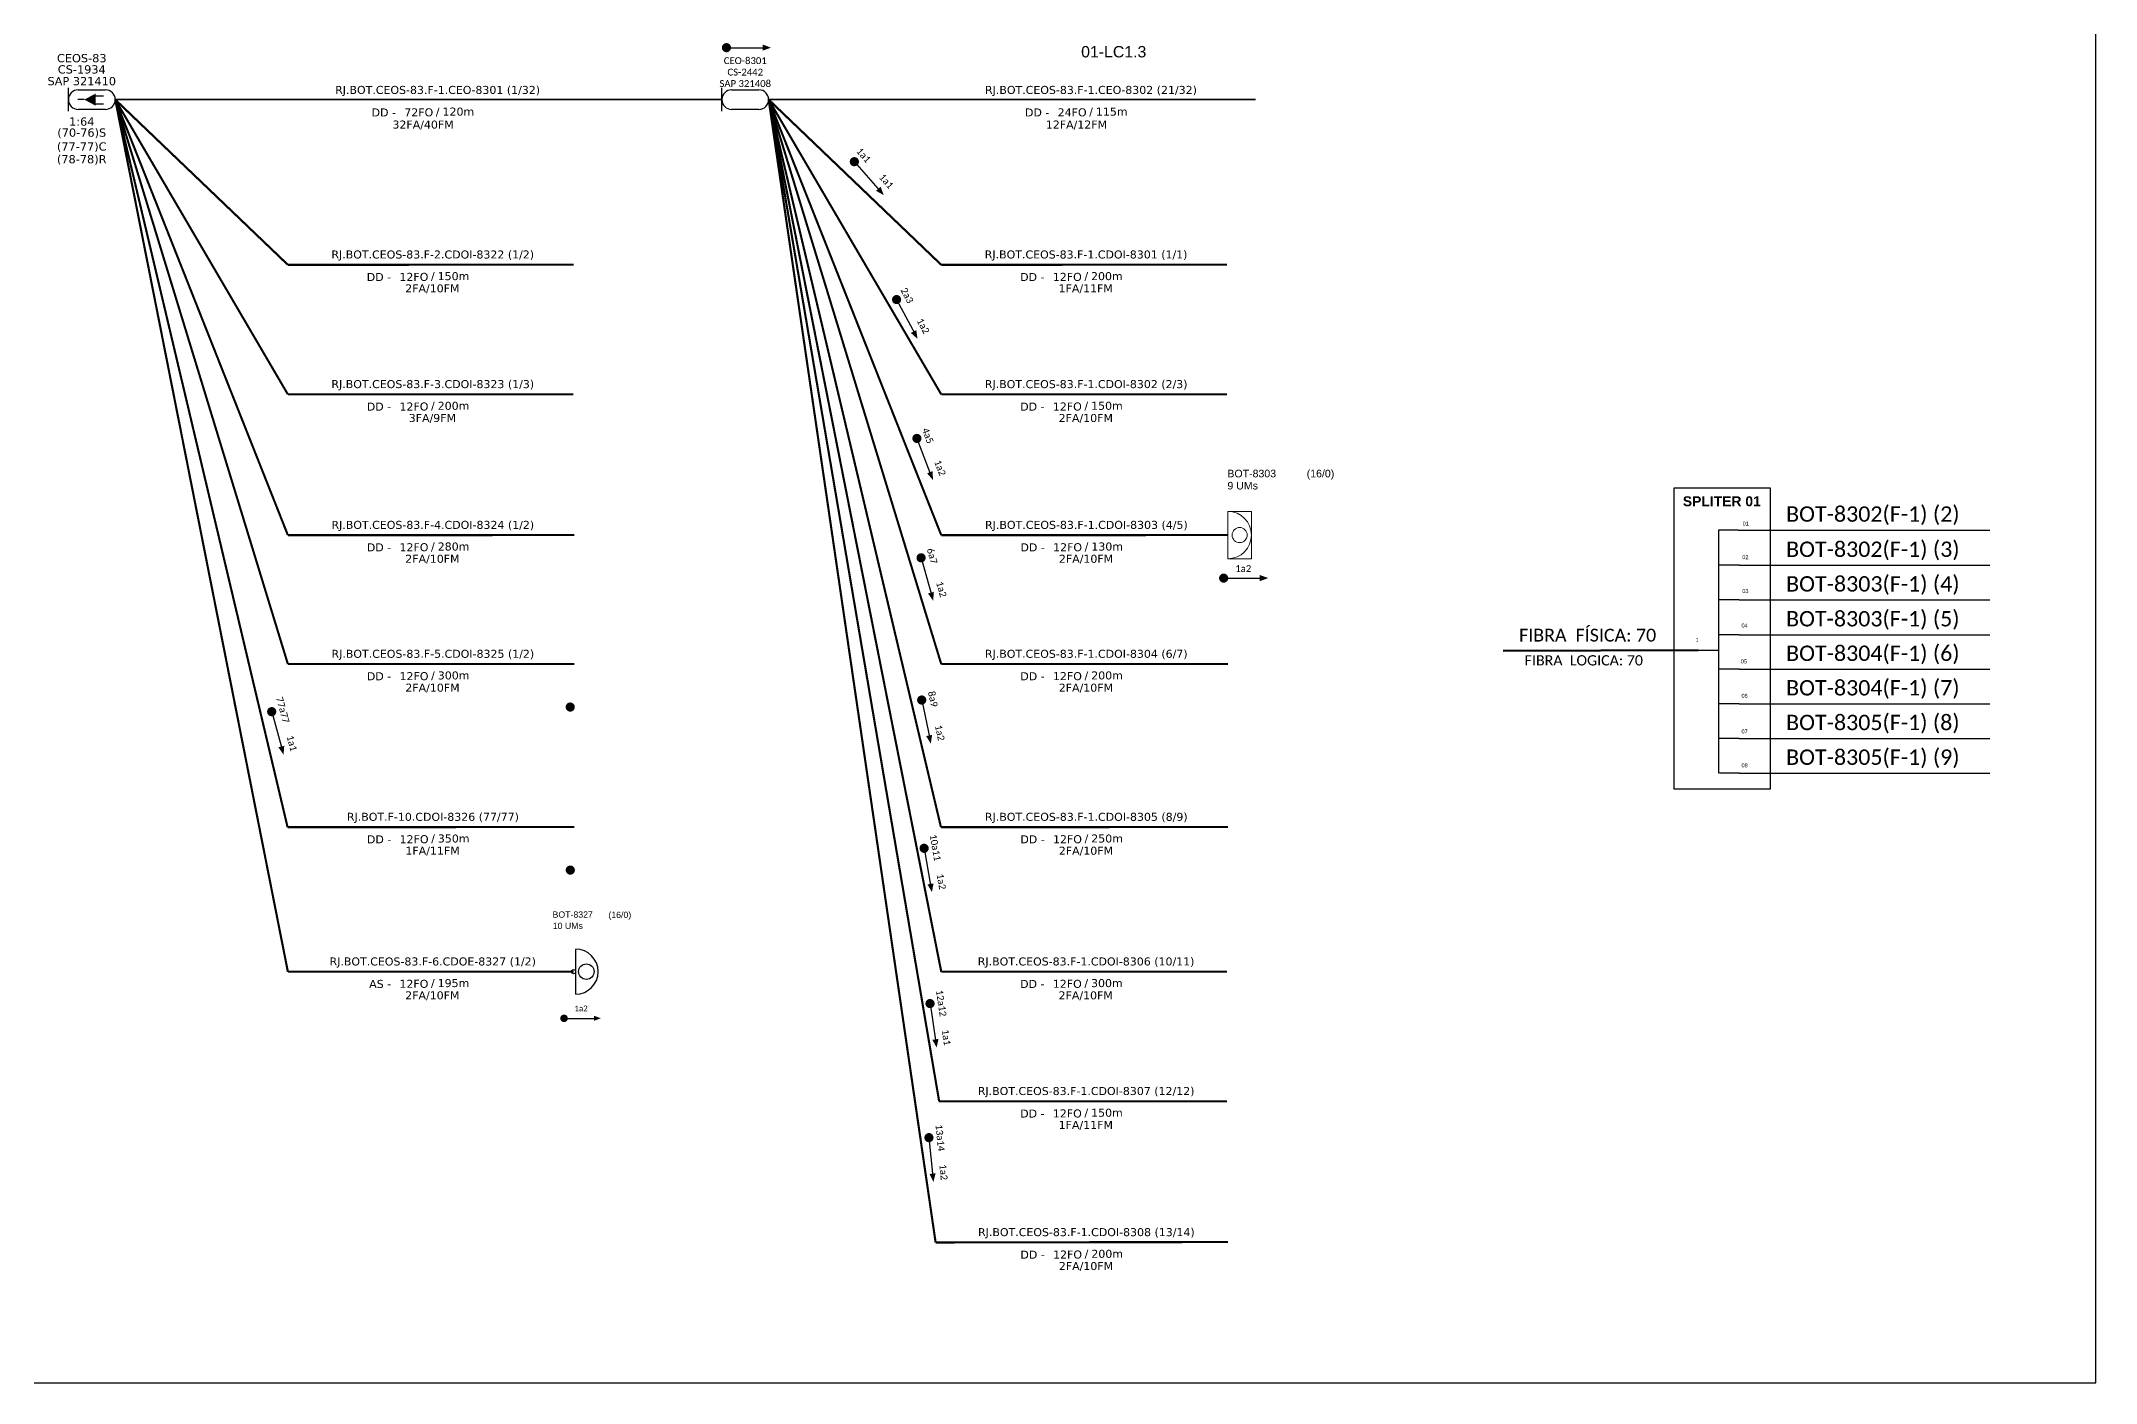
# Model space of a CAD drawing. Header units: metres. Extents: x -24 to 817, y -10 to 584.
# Drawn here: x 289 to 817, y -10 to 335 of the extents above; entities that cross this region are included whole.
import ezdxf
from ezdxf.enums import TextEntityAlignment as Align

# ---------------------------------------------------------------- set-up
doc = ezdxf.new("R2010")
doc.units = ezdxf.units.M
for name, color, linetype, lineweight in [("20.0-LEGENDA DOS CDO'S", 1, 'Continuous', 0), ('20.1-CDO_INTERIOR', 1, 'Continuous', 0), ('20.2-CDO_POSTE', 1, 'Continuous', 5), ('40.1-ETIQUETAS', 1, 'Continuous', 20)]:
    doc.layers.add(name, color=color, linetype=linetype, lineweight=lineweight)
for name, color, linetype in [('20.4-CEOS', 1, 'Continuous'), ('CAP a instalar', 1, 'Continuous'), ('CD de instalação futura', 8, 'Continuous'), ('label_cabos', 7, 'Continuous'), ('SETA', 7, 'Continuous')]:
    doc.layers.add(name, color=color, linetype=linetype)
doc.styles.add('ARIAL', font='arial.ttf')
doc.styles.add('siredit', font='verdana.ttf')
doc.styles.get("Standard").update_dxf_attribs({"font": 'arial.ttf'})
doc.linetypes.add('FENCELINE1', pattern='A,0.25,-0.1,[133,ltypeshp.shx,S=0.1,R=0,X=-0.1,Y=0],-0.1,1', length=1.45)

# ---------------------------------------------------------------- blocks, each defined once
blk = doc.blocks.new('CEOS_RP_CT_DRT')
at = {"layer": '20.4-CEOS', "color": 0}
for p, q in [((-4.54, 1.19), (-1.19, 1.19)), ((-1.19, -1.19), (-4.54, -1.19))]:
    blk.add_line(p, q, dxfattribs=at)
for points in [[(-5.73, -1.43), (-5.73, 1.44)], [(-3.79, 0), (-4.59, 0)], [(-2.47, 0.48), (-1.45, 0.48)], [(-2.47, -0.52), (-1.45, -0.52)]]:
    blk.add_lwpolyline(points, dxfattribs=at)
blk.add_lwpolyline([(-3.79, 0, 0, 1.47, 0), (-2.41, 0, 1.47, 1.47, 0)], format="xyseb", dxfattribs=at)
for centre, start, end in [((-4.54, 0), 90, 270), ((-1.19, 0), 270, 90)]:
    blk.add_arc(centre, 1.19, start, end, dxfattribs=at)
at = {"layer": '20.4-CEOS', "color": 7, "style": 'siredit'}
for tag, p in [('Nº_DA_CEOS', (-2.86, 5.6)), ('LOCAL', (-2.86, 4.24)), ('SAP', (-2.86, 2.78)), ('RACIO_SPLITAGEM', (-2.86, -1.88)), ('FIBRAS_SPLITTER', (-2.86, -3.58)), ('RESERVA_FINAIS', (-2.86, -6.39)), ('FIBRAS_TOP_C', (-2.86, -5.08))]:
    blk.add_attdef(tag, text='', height=1.01, dxfattribs=at).set_placement(p, align=Align.TOP_CENTER)
blk = doc.blocks.new('CDOI_INT')
at = {"layer": '20.1-CDO_INTERIOR', "color": 0, "lineweight": 18}
blk.add_lwpolyline([(4.25, -4.25), (4.25, 4.25), (0, 4.25), (0, -4.25)], close=True, dxfattribs=at)
blk.add_circle((2.12, 0), 1.36, dxfattribs=at)
blk.add_arc((0, 0), 4.25, 270, 90, dxfattribs=at)
at = {"layer": "20.0-LEGENDA DOS CDO'S", "color": 0, "style": 'ARIAL'}
for tag, p in [('CDO_N', (-0.08, 10.38)), ('SPLITER_1', (21.18, 10.38)), ('SAP', (-0.08, 6.23)), ('SURVEY', (-0.08, 8.2)), ('SPLITER_2', (21.19, 8.68)), ('1:XX', (5.94, -2.22)), ('UMS', (5.94, -4.24))]:
    blk.add_attdef(tag, p, '', height=1.36, dxfattribs=at)
blk.add_attdef('FIBRAS_UTILIZADAS', text='', height=1.36, dxfattribs=at).set_placement((15.34, 10.38), align=Align.CENTER)
blk = doc.blocks.new('ETIQUETA_RS5F')
at = {"layer": '40.1-ETIQUETAS', "color": 0, "style": 'siredit'}
blk.add_text('/', height=1.5, dxfattribs=at).set_placement((1.55, -1.95), align=Align.MIDDLE_RIGHT)
for tag, p in [('ETIQUETA_R_PRIMARIA', (1.18, 4.1)), ('ETIQUETA_R_SECUNDARIA', (1.18, 2.1)), ('F_ATIVAS/F_MORTAS', (1.11, -4.24))]:
    blk.add_attdef(tag, text='', height=1.5, dxfattribs=at).set_placement(p, align=Align.MIDDLE_CENTER)
for tag, p in [('TIPO_CABO', (-6.62, -2.12)), ('CAP_CABO', (0.37, -2.09))]:
    blk.add_attdef(tag, text='', height=1.5, dxfattribs=at).set_placement(p, align=Align.MIDDLE_RIGHT)
blk.add_attdef('METROS', text='', height=1.5, dxfattribs=at).set_placement((2.11, -1.95), align=Align.MIDDLE_LEFT)
for tag, p in [('FUSÃO_1', (0.82, -8.39)), ('FUSÃO_2', (0.82, -10.6)), ('FUSÃO_3', (0.82, -12.93)), ('FUSÃO_4', (0.82, -15.14)), ('FUSÃO_5', (0.82, -17.16))]:
    blk.add_attdef(tag, text='', height=1.5, dxfattribs=at).set_placement(p, align=Align.CENTER)
blk = doc.blocks.new('CDOE-TEXTO PADRÃO')
at = {"layer": "20.0-LEGENDA DOS CDO'S", "color": 0, "style": 'ARIAL'}
for tag, p in [('CDO_N', (0.49, 7.39)), ('CORDOALHA', (0.5, 4.33)), ('SAP', (0.51, 1.67)), ('SPLITER_1', (0.59, -0.91)), ('SPLITER_2', (0.6, -3.55)), ('(XX-XX_F)S', (0.54, -8.29)), ('(XX-XX_L)S', (0.55, -10.83)), ('UMS', (0.55, -13.15))]:
    blk.add_attdef(tag, p, '', height=1.7, rotation=0.118, dxfattribs=at)
blk.add_attdef('FIBRAS_UTILIZADAS', text='', height=1.7, rotation=0.118, dxfattribs=at).set_placement((19.77, 7.43), align=Align.CENTER)

msp = doc.modelspace()

# ---------------------------------------------------------------- linework, layer by layer
at = {"color": 7, "linetype": 'Continuous'}
for p, q in [((720.25, 209.16), (720.25, 146.63)), ((725.31, 209.16), (720.25, 209.16)), ((725.57, 200.12), (720.5, 200.12)), ((725.57, 191.2), (720.5, 191.2)), ((725.57, 182.24), (720.5, 182.24)), ((714.99, 178.31), (720.23, 178.31)), ((725.57, 173.37), (720.5, 173.37)), ((725.57, 164.49), (720.5, 164.49)), ((725.57, 155.58), (720.5, 155.58)), ((725.57, 146.68), (720.5, 146.68))]:
    msp.add_line(p, q, dxfattribs=at)
at = {"color": 10, "linetype": 'Continuous'}
for p, q in [((725.31, 209.16), (790.04, 209.15)), ((725.57, 200.12), (790.04, 200.1)), ((725.57, 191.22), (790.04, 191.2)), ((725.57, 182.26), (790.04, 182.24)), ((725.57, 173.38), (790.04, 173.37)), ((725.57, 164.51), (790.04, 164.49)), ((725.57, 155.59), (790.04, 155.57)), ((725.57, 146.68), (790.04, 146.66))]:
    msp.add_line(p, q, dxfattribs=at)
at = {"color": 1, "linetype": 'Continuous', "lineweight": 60}
msp.add_line((714.99, 178.31), (664.9, 178.15), dxfattribs=at)
at = {"color": 7}
for points in [[(-23.71, -10.03), (817.29, -10.03), (817.29, 583.97), (-23.71, 583.97)], [(708.77, 142.62), (733.66, 142.62), (733.66, 219.88), (708.77, 219.88)]]:
    msp.add_lwpolyline(points, close=True, dxfattribs=at)
at = {"const_width": 1.18}
for points in [[(464.58, 333.12, 1), (465.75, 333.12, 1)], [(497.66, 304.26, 1), (498.44, 303.38, 1)], [(508.64, 268.9, 1), (509.19, 267.86, 1)], [(513.93, 233.25, 1), (514.35, 232.15, 1)], [(515.05, 202.58, 1), (515.37, 201.45, 1)], [(424.4, 163.66, 1), (425.58, 163.66, 1)], [(515.25, 166.04, 1), (515.49, 164.89, 1)], [(348.08, 163.04, 1), (348.39, 161.9, 1)], [(515.89, 127.94, 1), (516.1, 126.78, 1)], [(424.42, 121.75, 1), (425.6, 121.75, 1)], [(517.43, 88.04, 1), (517.6, 86.87, 1)], [(517.17, 53.58, 1), (517.29, 52.41, 1)]]:
    msp.add_lwpolyline(points, format="xyb", close=True, dxfattribs=at)
at = {"color": 7}
for points, const_width in [([(592.43, 196.79, 1), (593.6, 196.79, 1)], 1.18), ([(422.93, 83.66, 1), (423.9, 83.66, 1)], 0.972)]:
    msp.add_lwpolyline(points, format="xyb", close=True, dxfattribs=dict(at, const_width=const_width))
at = {"layer": '20.4-CEOS', "color": 5}
for p, q in [((466.49, 322.28), (473.51, 322.28)), ((473.51, 317.27), (466.49, 317.27))]:
    msp.add_line(p, q, dxfattribs=at)
msp.add_lwpolyline([(463.99, 316.76), (463.99, 322.79)], dxfattribs=at)
for centre, start, end in [((466.49, 319.77), 90, 270), ((473.51, 319.77), 270, 90)]:
    msp.add_arc(centre, 2.5, start, end, dxfattribs=at)
at = {"layer": 'CAP a instalar', "color": 8, "ltscale": 7, "const_width": 0.549}
for points in [[(308.01, 319.77), (352.4, 277.31)], [(308.01, 319.77), (352.4, 244.01)], [(308.01, 319.77), (352.4, 207.83)], [(308.01, 319.77), (352.4, 174.7)], [(352.32, 132.79), (308.01, 319.77)], [(476.02, 319.77), (520.4, 277.31)], [(476.02, 319.77), (520.4, 244.01)], [(476.02, 319.77), (520.4, 174.7)], [(520.32, 132.79), (476.02, 319.77)], [(520.4, 95.63), (476.02, 319.77)], [(519.86, 62.32), (476.02, 319.77)], [(518.95, 26.06), (476.02, 319.77)], [(352.4, 277.31), (425.86, 277.35)], [(520.4, 277.31), (593.87, 277.35)], [(352.4, 244.01), (425.83, 244.04)], [(520.4, 244.01), (593.83, 244.04)], [(352.4, 207.83), (426.09, 207.86)], [(352.4, 174.7), (426.09, 174.73)], [(520.4, 174.7), (594.09, 174.73)], [(352.32, 132.79), (426.09, 132.82)], [(520.32, 132.79), (594.09, 132.82)], [(520.4, 95.63), (593.87, 95.66)], [(519.86, 62.32), (593.83, 62.35)], [(518.95, 26.06), (594.09, 26.17)]]:
    msp.add_lwpolyline(points, dxfattribs=at)
at = {"layer": 'CAP a instalar', "color": 7, "linetype": 'FENCELINE1', "ltscale": 7, "const_width": 0.549}
for points in [[(352.4, 95.63), (308.01, 319.77)], [(352.4, 95.63), (425.86, 95.66)]]:
    msp.add_lwpolyline(points, dxfattribs=at)
at = {"layer": 'CAP a instalar', "color": 7, "ltscale": 7, "const_width": 0.453}
for points in [[(308.01, 319.77), (463.99, 319.77)], [(476.02, 319.77), (600.56, 319.77)]]:
    msp.add_lwpolyline(points, dxfattribs=at)
at = {"layer": 'CAP a instalar', "color": 10, "ltscale": 7}
for points, const_width in [([(476.02, 319.77), (520.4, 207.83)], 0.549), ([(600.56, 319.77), (601.2, 319.77)], 0.453), ([(520.4, 207.83), (594.09, 207.86)], 0.549)]:
    msp.add_lwpolyline(points, dxfattribs=dict(at, const_width=const_width))
at = {"layer": 'label_cabos', "color": 7}
msp.add_line((426.4, 89.88), (426.4, 101.44), dxfattribs=at)
for centre, radius in [((425.86, 95.66), 0.535), ((429.14, 95.66), 1.99)]:
    msp.add_circle(centre, radius, dxfattribs=at)
msp.add_arc((426.4, 95.66), 5.78, 270, 90, dxfattribs=at)
at = {"layer": 'SETA'}
for points in [[(465.17, 333.12), (475.28, 333.12)], [(498.05, 303.82), (504.73, 296.23)], [(508.92, 268.38), (513.65, 259.45)], [(514.14, 232.7), (517.75, 223.25)], [(515.21, 202.01), (517.94, 192.28)], [(515.37, 165.46), (517.43, 155.56)], [(348.24, 162.47), (350.92, 152.72)], [(516, 127.36), (517.76, 117.4)], [(517.52, 87.45), (519, 77.45)], [(423.42, 83.66), (431.77, 83.66)], [(517.23, 53), (518.23, 42.93)]]:
    msp.add_lwpolyline(points, dxfattribs=at)
at = {"layer": 'SETA', "color": 7}
msp.add_lwpolyline([(593.01, 196.79), (603.12, 196.79)], dxfattribs=at)
at = {"layer": 'SETA'}
for points in [[(474.47, 333.92), (476.62, 333.13), (474.47, 332.35)], [(504.8, 297.37), (505.63, 295.23), (503.62, 296.33)], [(513.98, 260.54), (514.29, 258.27), (512.59, 259.8)], [(518.21, 224.3), (518.25, 222.01), (516.75, 223.74)], [(518.5, 193.28), (518.32, 190.99), (516.99, 192.85)], [(351.47, 153.72), (351.29, 151.43), (349.96, 153.3)], [(518.05, 156.52), (517.72, 154.25), (516.51, 156.2)], [(518.4, 118.34), (518.01, 116.08), (516.86, 118.07)], [(519.67, 78.37), (519.22, 76.13), (518.12, 78.14)], [(518.94, 43.82), (518.38, 41.6), (517.38, 43.67)]]:
    msp.add_solid(points, dxfattribs=at)
at = {"layer": 'SETA', "color": 7}
for points in [[(602.31, 197.59), (604.47, 196.81), (602.31, 196.02)], [(431.1, 84.32), (432.88, 83.67), (431.1, 83.02)]]:
    msp.add_solid(points, dxfattribs=at)

# ---------------------------------------------------------------- block references
at = {"layer": '20.2-CDO_POSTE', "color": 7}
ref = msp.add_blockref('CDOE-TEXTO PADRÃO', (427.36, 98.76), dxfattribs=dict(at, xscale=0.9447840027809142, yscale=0.9447840027809142, zscale=0.9447840027809142))
ref.add_attrib('CDO_N', 'BOT-8327', (420.46, 109.52), dxfattribs={"layer": "20.0-LEGENDA DOS CDO'S", "color": 0, "height": 1.606, "rotation": 0.118, "style": 'ARIAL'})
ref.add_attrib('CORDOALHA', '10 UMs', (420.52, 106.62), dxfattribs={"layer": "20.0-LEGENDA DOS CDO'S", "color": 0, "height": 1.606, "rotation": 0.118, "style": 'ARIAL'})
ref.add_attrib('FIBRAS_UTILIZADAS', '       (16/0)', dxfattribs={"layer": "20.0-LEGENDA DOS CDO'S", "color": 0, "height": 1.606, "rotation": 0.118, "style": 'ARIAL'}).set_placement((435.57, 109.44), align=Align.CENTER)
at = {"layer": '20.4-CEOS', "color": 7}
ref = msp.add_blockref('CEOS_RP_CT_DRT', (308.01, 319.77), dxfattribs=dict(at, xscale=2.101139154911041, yscale=2.101139154911041, zscale=2.101139149823999))
ref.add_attrib('Nº_DA_CEOS', 'CEOS-83', dxfattribs={"color": 7, "height": 2.121, "style": 'siredit'}).set_placement((299.4, 331.49), align=Align.TOP_CENTER)
ref.add_attrib('LOCAL', 'CS-1934', dxfattribs={"color": 7, "height": 2.121, "style": 'siredit'}).set_placement((299.4, 328.6), align=Align.TOP_CENTER)
ref.add_attrib('SAP', 'SAP 321410', dxfattribs={"color": 7, "height": 2.121, "style": 'siredit'}).set_placement((299.4, 325.58), align=Align.TOP_CENTER)
ref.add_attrib('RACIO_SPLITAGEM', '1:64', dxfattribs={"color": 7, "height": 2.121, "style": 'siredit'}).set_placement((299.4, 315.2), align=Align.TOP_CENTER)
ref.add_attrib('FIBRAS_SPLITTER', '(70-76)S', dxfattribs={"color": 7, "height": 2.121, "style": 'siredit'}).set_placement((299.4, 312.36), align=Align.TOP_CENTER)
ref.add_attrib('FIBRAS_TOP_C', '(77-77)C', dxfattribs={"color": 7, "height": 2.121, "style": 'siredit'}).set_placement((299.39, 308.79), align=Align.TOP_CENTER)
ref.add_attrib('RESERVA_FINAIS', '(78-78)R', dxfattribs={"color": 7, "height": 2.121, "style": 'siredit'}).set_placement((299.39, 305.52), align=Align.TOP_CENTER)
at = {"layer": 'CAP a instalar', "color": 7, "linetype": 'FENCELINE1', "ltscale": 7}
ref = msp.add_blockref('ETIQUETA_RS5F', (389.26, 319.37), dxfattribs=dict(at, xscale=1.371826350356869, yscale=1.37182635035792, zscale=1.371826350358199))
ref.add_attrib('ETIQUETA_R_SECUNDARIA', 'RJ.BOT.CEOS-83.F-1.CEO-8301 (1/32)', dxfattribs={"layer": '40.1-ETIQUETAS', "color": 0, "height": 2.0577, "style": 'siredit'}).set_placement((390.89, 322.26), align=Align.MIDDLE_CENTER)
ref.add_attrib('TIPO_CABO', 'DD -', dxfattribs={"layer": '40.1-ETIQUETAS', "color": 0, "height": 2.058, "style": 'siredit'}).set_placement((380.19, 316.47), align=Align.MIDDLE_RIGHT)
ref.add_attrib('CAP_CABO', '72FO', dxfattribs={"layer": '40.1-ETIQUETAS', "color": 0, "height": 2.058, "style": 'siredit'}).set_placement((389.77, 316.5), align=Align.MIDDLE_RIGHT)
ref.add_attrib('METROS', '120m', dxfattribs={"layer": '40.1-ETIQUETAS', "color": 0, "height": 2.058, "style": 'siredit'}).set_placement((392.16, 316.69), align=Align.MIDDLE_LEFT)
ref.add_attrib('F_ATIVAS/F_MORTAS', '32FA/40FM', dxfattribs={"layer": '40.1-ETIQUETAS', "color": 0, "height": 2.058, "style": 'siredit'}).set_placement((387.16, 313.36), align=Align.MIDDLE_CENTER)
ref = msp.add_blockref('ETIQUETA_RS5F', (557.27, 319.37), dxfattribs=dict(at, xscale=1.371826350356869, yscale=1.37182635035792, zscale=1.371826350358199))
ref.add_attrib('ETIQUETA_R_SECUNDARIA', 'RJ.BOT.CEOS-83.F-1.CEO-8302 (21/32)', dxfattribs={"layer": '40.1-ETIQUETAS', "color": 0, "height": 2.0577, "style": 'siredit'}).set_placement((558.89, 322.26), align=Align.MIDDLE_CENTER)
ref.add_attrib('TIPO_CABO', 'DD -', dxfattribs={"layer": '40.1-ETIQUETAS', "color": 0, "height": 2.058, "style": 'siredit'}).set_placement((548.19, 316.47), align=Align.MIDDLE_RIGHT)
ref.add_attrib('CAP_CABO', '24FO', dxfattribs={"layer": '40.1-ETIQUETAS', "color": 0, "height": 2.058, "style": 'siredit'}).set_placement((557.77, 316.5), align=Align.MIDDLE_RIGHT)
ref.add_attrib('METROS', '115m', dxfattribs={"layer": '40.1-ETIQUETAS', "color": 0, "height": 2.058, "style": 'siredit'}).set_placement((560.17, 316.69), align=Align.MIDDLE_LEFT)
ref.add_attrib('F_ATIVAS/F_MORTAS', '12FA/12FM', dxfattribs={"layer": '40.1-ETIQUETAS', "color": 0, "height": 2.058, "style": 'siredit'}).set_placement((555.16, 313.36), align=Align.MIDDLE_CENTER)
at = {"layer": 'CAP a instalar', "color": 8, "linetype": 'FENCELINE1', "ltscale": 7}
ref = msp.add_blockref('ETIQUETA_RS5F', (388.01, 277.08), dxfattribs=dict(at, xscale=1.371826350356869, yscale=1.37182635035792, zscale=1.371826350358199))
ref.add_attrib('ETIQUETA_R_SECUNDARIA', 'RJ.BOT.CEOS-83.F-2.CDOI-8322 (1/2)', dxfattribs={"layer": '40.1-ETIQUETAS', "color": 0, "height": 2.0577, "style": 'siredit'}).set_placement((389.64, 279.97), align=Align.MIDDLE_CENTER)
ref.add_attrib('TIPO_CABO', 'DD -', dxfattribs={"layer": '40.1-ETIQUETAS', "color": 0, "height": 2.058, "style": 'siredit'}).set_placement((378.94, 274.18), align=Align.MIDDLE_RIGHT)
ref.add_attrib('CAP_CABO', '12FO', dxfattribs={"layer": '40.1-ETIQUETAS', "color": 0, "height": 2.058, "style": 'siredit'}).set_placement((388.52, 274.21), align=Align.MIDDLE_RIGHT)
ref.add_attrib('METROS', '150m', dxfattribs={"layer": '40.1-ETIQUETAS', "color": 0, "height": 2.058, "style": 'siredit'}).set_placement((390.91, 274.4), align=Align.MIDDLE_LEFT)
ref.add_attrib('F_ATIVAS/F_MORTAS', '2FA/10FM', dxfattribs={"layer": '40.1-ETIQUETAS', "color": 0, "height": 2.058, "style": 'siredit'}).set_placement((389.54, 271.26), align=Align.MIDDLE_CENTER)
ref = msp.add_blockref('ETIQUETA_RS5F', (556.02, 277.08), dxfattribs=dict(at, xscale=1.371826350356869, yscale=1.37182635035792, zscale=1.371826350358199))
ref.add_attrib('ETIQUETA_R_SECUNDARIA', 'RJ.BOT.CEOS-83.F-1.CDOI-8301 (1/1)', dxfattribs={"layer": '40.1-ETIQUETAS', "color": 0, "height": 2.0577, "style": 'siredit'}).set_placement((557.64, 279.97), align=Align.MIDDLE_CENTER)
ref.add_attrib('TIPO_CABO', 'DD -', dxfattribs={"layer": '40.1-ETIQUETAS', "color": 0, "height": 2.058, "style": 'siredit'}).set_placement((546.94, 274.18), align=Align.MIDDLE_RIGHT)
ref.add_attrib('CAP_CABO', '12FO', dxfattribs={"layer": '40.1-ETIQUETAS', "color": 0, "height": 2.058, "style": 'siredit'}).set_placement((556.52, 274.21), align=Align.MIDDLE_RIGHT)
ref.add_attrib('METROS', '200m', dxfattribs={"layer": '40.1-ETIQUETAS', "color": 0, "height": 2.058, "style": 'siredit'}).set_placement((558.91, 274.4), align=Align.MIDDLE_LEFT)
ref.add_attrib('F_ATIVAS/F_MORTAS', '1FA/11FM', dxfattribs={"layer": '40.1-ETIQUETAS', "color": 0, "height": 2.058, "style": 'siredit'}).set_placement((557.54, 271.26), align=Align.MIDDLE_CENTER)
ref = msp.add_blockref('ETIQUETA_RS5F', (388.03, 243.77), dxfattribs=dict(at, xscale=1.371826350356869, yscale=1.37182635035792, zscale=1.371826350358199))
ref.add_attrib('ETIQUETA_R_SECUNDARIA', 'RJ.BOT.CEOS-83.F-3.CDOI-8323 (1/3)', dxfattribs={"layer": '40.1-ETIQUETAS', "color": 0, "height": 2.0577, "style": 'siredit'}).set_placement((389.65, 246.66), align=Align.MIDDLE_CENTER)
ref.add_attrib('TIPO_CABO', 'DD -', dxfattribs={"layer": '40.1-ETIQUETAS', "color": 0, "height": 2.058, "style": 'siredit'}).set_placement((378.95, 240.87), align=Align.MIDDLE_RIGHT)
ref.add_attrib('CAP_CABO', '12FO', dxfattribs={"layer": '40.1-ETIQUETAS', "color": 0, "height": 2.058, "style": 'siredit'}).set_placement((388.53, 240.9), align=Align.MIDDLE_RIGHT)
ref.add_attrib('METROS', '200m', dxfattribs={"layer": '40.1-ETIQUETAS', "color": 0, "height": 2.058, "style": 'siredit'}).set_placement((390.92, 241.09), align=Align.MIDDLE_LEFT)
ref.add_attrib('F_ATIVAS/F_MORTAS', '3FA/9FM', dxfattribs={"layer": '40.1-ETIQUETAS', "color": 0, "height": 2.058, "style": 'siredit'}).set_placement((389.55, 237.95), align=Align.MIDDLE_CENTER)
ref = msp.add_blockref('ETIQUETA_RS5F', (556.03, 243.77), dxfattribs=dict(at, xscale=1.371826350356869, yscale=1.37182635035792, zscale=1.371826350358199))
ref.add_attrib('ETIQUETA_R_SECUNDARIA', 'RJ.BOT.CEOS-83.F-1.CDOI-8302 (2/3)', dxfattribs={"layer": '40.1-ETIQUETAS', "color": 0, "height": 2.0577, "style": 'siredit'}).set_placement((557.66, 246.66), align=Align.MIDDLE_CENTER)
ref.add_attrib('TIPO_CABO', 'DD -', dxfattribs={"layer": '40.1-ETIQUETAS', "color": 0, "height": 2.058, "style": 'siredit'}).set_placement((546.96, 240.87), align=Align.MIDDLE_RIGHT)
ref.add_attrib('CAP_CABO', '12FO', dxfattribs={"layer": '40.1-ETIQUETAS', "color": 0, "height": 2.058, "style": 'siredit'}).set_placement((556.53, 240.9), align=Align.MIDDLE_RIGHT)
ref.add_attrib('METROS', '150m', dxfattribs={"layer": '40.1-ETIQUETAS', "color": 0, "height": 2.058, "style": 'siredit'}).set_placement((558.93, 241.09), align=Align.MIDDLE_LEFT)
ref.add_attrib('F_ATIVAS/F_MORTAS', '2FA/10FM', dxfattribs={"layer": '40.1-ETIQUETAS', "color": 0, "height": 2.058, "style": 'siredit'}).set_placement((557.56, 237.95), align=Align.MIDDLE_CENTER)
ref = msp.add_blockref('ETIQUETA_RS5F', (388.03, 207.6), dxfattribs=dict(at, xscale=1.371826350356869, yscale=1.37182635035792, zscale=1.371826350358199))
ref.add_attrib('ETIQUETA_R_SECUNDARIA', 'RJ.BOT.CEOS-83.F-4.CDOI-8324 (1/2)', dxfattribs={"layer": '40.1-ETIQUETAS', "color": 0, "height": 2.0577, "style": 'siredit'}).set_placement((389.66, 210.48), align=Align.MIDDLE_CENTER)
ref.add_attrib('TIPO_CABO', 'DD -', dxfattribs={"layer": '40.1-ETIQUETAS', "color": 0, "height": 2.058, "style": 'siredit'}).set_placement((378.96, 204.7), align=Align.MIDDLE_RIGHT)
ref.add_attrib('CAP_CABO', '12FO', dxfattribs={"layer": '40.1-ETIQUETAS', "color": 0, "height": 2.058, "style": 'siredit'}).set_placement((388.54, 204.73), align=Align.MIDDLE_RIGHT)
ref.add_attrib('METROS', '280m', dxfattribs={"layer": '40.1-ETIQUETAS', "color": 0, "height": 2.058, "style": 'siredit'}).set_placement((390.93, 204.92), align=Align.MIDDLE_LEFT)
ref.add_attrib('F_ATIVAS/F_MORTAS', '2FA/10FM', dxfattribs={"layer": '40.1-ETIQUETAS', "color": 0, "height": 2.058, "style": 'siredit'}).set_placement((389.56, 201.77), align=Align.MIDDLE_CENTER)
at = {"layer": 'CAP a instalar', "color": 10, "linetype": 'FENCELINE1', "ltscale": 7}
ref = msp.add_blockref('ETIQUETA_RS5F', (556.1, 207.6), dxfattribs=dict(at, xscale=1.371826350356869, yscale=1.37182635035792, zscale=1.371826350358199))
ref.add_attrib('ETIQUETA_R_SECUNDARIA', 'RJ.BOT.CEOS-83.F-1.CDOI-8303 (4/5)', dxfattribs={"layer": '40.1-ETIQUETAS', "color": 0, "height": 2.0577, "style": 'siredit'}).set_placement((557.72, 210.48), align=Align.MIDDLE_CENTER)
ref.add_attrib('TIPO_CABO', 'DD -', dxfattribs={"layer": '40.1-ETIQUETAS', "color": 0, "height": 2.058, "style": 'siredit'}).set_placement((547.02, 204.7), align=Align.MIDDLE_RIGHT)
ref.add_attrib('CAP_CABO', '12FO', dxfattribs={"layer": '40.1-ETIQUETAS', "color": 0, "height": 2.058, "style": 'siredit'}).set_placement((556.6, 204.73), align=Align.MIDDLE_RIGHT)
ref.add_attrib('METROS', '130m', dxfattribs={"layer": '40.1-ETIQUETAS', "color": 0, "height": 2.058, "style": 'siredit'}).set_placement((558.99, 204.92), align=Align.MIDDLE_LEFT)
ref.add_attrib('F_ATIVAS/F_MORTAS', '2FA/10FM', dxfattribs={"layer": '40.1-ETIQUETAS', "color": 0, "height": 2.058, "style": 'siredit'}).set_placement((557.62, 201.77), align=Align.MIDDLE_CENTER)
at = {"layer": 'CAP a instalar', "color": 8, "linetype": 'FENCELINE1', "ltscale": 7}
ref = msp.add_blockref('ETIQUETA_RS5F', (388.05, 174.47), dxfattribs=dict(at, xscale=1.371826350356869, yscale=1.37182635035792, zscale=1.371826350358199))
ref.add_attrib('ETIQUETA_R_SECUNDARIA', 'RJ.BOT.CEOS-83.F-5.CDOI-8325 (1/2)', dxfattribs={"layer": '40.1-ETIQUETAS', "color": 0, "height": 2.0577, "style": 'siredit'}).set_placement((389.67, 177.35), align=Align.MIDDLE_CENTER)
ref.add_attrib('TIPO_CABO', 'DD -', dxfattribs={"layer": '40.1-ETIQUETAS', "color": 0, "height": 2.058, "style": 'siredit'}).set_placement((378.97, 171.57), align=Align.MIDDLE_RIGHT)
ref.add_attrib('CAP_CABO', '12FO', dxfattribs={"layer": '40.1-ETIQUETAS', "color": 0, "height": 2.058, "style": 'siredit'}).set_placement((388.55, 171.6), align=Align.MIDDLE_RIGHT)
ref.add_attrib('METROS', '300m', dxfattribs={"layer": '40.1-ETIQUETAS', "color": 0, "height": 2.058, "style": 'siredit'}).set_placement((390.94, 171.79), align=Align.MIDDLE_LEFT)
ref.add_attrib('F_ATIVAS/F_MORTAS', '2FA/10FM', dxfattribs={"layer": '40.1-ETIQUETAS', "color": 0, "height": 2.058, "style": 'siredit'}).set_placement((389.57, 168.64), align=Align.MIDDLE_CENTER)
ref = msp.add_blockref('ETIQUETA_RS5F', (556.06, 174.47), dxfattribs=dict(at, xscale=1.371826350356869, yscale=1.37182635035792, zscale=1.371826350358199))
ref.add_attrib('ETIQUETA_R_SECUNDARIA', 'RJ.BOT.CEOS-83.F-1.CDOI-8304 (6/7)', dxfattribs={"layer": '40.1-ETIQUETAS', "color": 0, "height": 2.0577, "style": 'siredit'}).set_placement((557.68, 177.35), align=Align.MIDDLE_CENTER)
ref.add_attrib('TIPO_CABO', 'DD -', dxfattribs={"layer": '40.1-ETIQUETAS', "color": 0, "height": 2.058, "style": 'siredit'}).set_placement((546.99, 171.57), align=Align.MIDDLE_RIGHT)
ref.add_attrib('CAP_CABO', '12FO', dxfattribs={"layer": '40.1-ETIQUETAS', "color": 0, "height": 2.058, "style": 'siredit'}).set_placement((556.56, 171.6), align=Align.MIDDLE_RIGHT)
ref.add_attrib('METROS', '200m', dxfattribs={"layer": '40.1-ETIQUETAS', "color": 0, "height": 2.058, "style": 'siredit'}).set_placement((558.96, 171.79), align=Align.MIDDLE_LEFT)
ref.add_attrib('F_ATIVAS/F_MORTAS', '2FA/10FM', dxfattribs={"layer": '40.1-ETIQUETAS', "color": 0, "height": 2.058, "style": 'siredit'}).set_placement((557.59, 168.64), align=Align.MIDDLE_CENTER)
ref = msp.add_blockref('ETIQUETA_RS5F', (388.07, 132.56), dxfattribs=dict(at, xscale=1.371826350356869, yscale=1.37182635035792, zscale=1.371826350358199))
ref.add_attrib('ETIQUETA_R_SECUNDARIA', 'RJ.BOT.F-10.CDOI-8326 (77/77)', dxfattribs={"layer": '40.1-ETIQUETAS', "color": 0, "height": 2.0577, "style": 'siredit'}).set_placement((389.69, 135.45), align=Align.MIDDLE_CENTER)
ref.add_attrib('TIPO_CABO', 'DD -', dxfattribs={"layer": '40.1-ETIQUETAS', "color": 0, "height": 2.058, "style": 'siredit'}).set_placement((378.99, 129.66), align=Align.MIDDLE_RIGHT)
ref.add_attrib('CAP_CABO', '12FO', dxfattribs={"layer": '40.1-ETIQUETAS', "color": 0, "height": 2.058, "style": 'siredit'}).set_placement((388.57, 129.69), align=Align.MIDDLE_RIGHT)
ref.add_attrib('METROS', '350m', dxfattribs={"layer": '40.1-ETIQUETAS', "color": 0, "height": 2.058, "style": 'siredit'}).set_placement((390.96, 129.88), align=Align.MIDDLE_LEFT)
ref.add_attrib('F_ATIVAS/F_MORTAS', '1FA/11FM', dxfattribs={"layer": '40.1-ETIQUETAS', "color": 0, "height": 2.058, "style": 'siredit'}).set_placement((389.59, 126.74), align=Align.MIDDLE_CENTER)
ref = msp.add_blockref('ETIQUETA_RS5F', (556.07, 132.56), dxfattribs=dict(at, xscale=1.371826350356869, yscale=1.37182635035792, zscale=1.371826350358199))
ref.add_attrib('ETIQUETA_R_SECUNDARIA', 'RJ.BOT.CEOS-83.F-1.CDOI-8305 (8/9)', dxfattribs={"layer": '40.1-ETIQUETAS', "color": 0, "height": 2.0577, "style": 'siredit'}).set_placement((557.69, 135.45), align=Align.MIDDLE_CENTER)
ref.add_attrib('TIPO_CABO', 'DD -', dxfattribs={"layer": '40.1-ETIQUETAS', "color": 0, "height": 2.058, "style": 'siredit'}).set_placement((547, 129.66), align=Align.MIDDLE_RIGHT)
ref.add_attrib('CAP_CABO', '12FO', dxfattribs={"layer": '40.1-ETIQUETAS', "color": 0, "height": 2.058, "style": 'siredit'}).set_placement((556.57, 129.69), align=Align.MIDDLE_RIGHT)
ref.add_attrib('METROS', '250m', dxfattribs={"layer": '40.1-ETIQUETAS', "color": 0, "height": 2.058, "style": 'siredit'}).set_placement((558.97, 129.88), align=Align.MIDDLE_LEFT)
ref.add_attrib('F_ATIVAS/F_MORTAS', '2FA/10FM', dxfattribs={"layer": '40.1-ETIQUETAS', "color": 0, "height": 2.058, "style": 'siredit'}).set_placement((557.6, 126.74), align=Align.MIDDLE_CENTER)
at = {"layer": 'CAP a instalar', "color": 7, "linetype": 'FENCELINE1', "ltscale": 7}
ref = msp.add_blockref('ETIQUETA_RS5F', (388.01, 95.4), dxfattribs=dict(at, xscale=1.371826350356869, yscale=1.37182635035792, zscale=1.371826350358199))
ref.add_attrib('ETIQUETA_R_SECUNDARIA', 'RJ.BOT.CEOS-83.F-6.CDOE-8327 (1/2)', dxfattribs={"layer": '40.1-ETIQUETAS', "color": 0, "height": 2.0577, "style": 'siredit'}).set_placement((389.64, 98.28), align=Align.MIDDLE_CENTER)
ref.add_attrib('TIPO_CABO', 'AS -', dxfattribs={"layer": '40.1-ETIQUETAS', "color": 0, "height": 2.058, "style": 'siredit'}).set_placement((378.94, 92.5), align=Align.MIDDLE_RIGHT)
ref.add_attrib('CAP_CABO', '12FO', dxfattribs={"layer": '40.1-ETIQUETAS', "color": 0, "height": 2.058, "style": 'siredit'}).set_placement((388.52, 92.53), align=Align.MIDDLE_RIGHT)
ref.add_attrib('METROS', '195m', dxfattribs={"layer": '40.1-ETIQUETAS', "color": 0, "height": 2.058, "style": 'siredit'}).set_placement((390.91, 92.72), align=Align.MIDDLE_LEFT)
ref.add_attrib('F_ATIVAS/F_MORTAS', '2FA/10FM', dxfattribs={"layer": '40.1-ETIQUETAS', "color": 0, "height": 2.058, "style": 'siredit'}).set_placement((389.54, 89.57), align=Align.MIDDLE_CENTER)
at = {"layer": 'CAP a instalar', "color": 8, "linetype": 'FENCELINE1', "ltscale": 7}
ref = msp.add_blockref('ETIQUETA_RS5F', (556.02, 95.4), dxfattribs=dict(at, xscale=1.371826350356869, yscale=1.37182635035792, zscale=1.371826350358199))
ref.add_attrib('ETIQUETA_R_SECUNDARIA', 'RJ.BOT.CEOS-83.F-1.CDOI-8306 (10/11)', dxfattribs={"layer": '40.1-ETIQUETAS', "color": 0, "height": 2.0577, "style": 'siredit'}).set_placement((557.64, 98.28), align=Align.MIDDLE_CENTER)
ref.add_attrib('TIPO_CABO', 'DD -', dxfattribs={"layer": '40.1-ETIQUETAS', "color": 0, "height": 2.058, "style": 'siredit'}).set_placement((546.94, 92.5), align=Align.MIDDLE_RIGHT)
ref.add_attrib('CAP_CABO', '12FO', dxfattribs={"layer": '40.1-ETIQUETAS', "color": 0, "height": 2.058, "style": 'siredit'}).set_placement((556.52, 92.53), align=Align.MIDDLE_RIGHT)
ref.add_attrib('METROS', '300m', dxfattribs={"layer": '40.1-ETIQUETAS', "color": 0, "height": 2.058, "style": 'siredit'}).set_placement((558.91, 92.72), align=Align.MIDDLE_LEFT)
ref.add_attrib('F_ATIVAS/F_MORTAS', '2FA/10FM', dxfattribs={"layer": '40.1-ETIQUETAS', "color": 0, "height": 2.058, "style": 'siredit'}).set_placement((557.54, 89.57), align=Align.MIDDLE_CENTER)
ref = msp.add_blockref('ETIQUETA_RS5F', (556.03, 62.09), dxfattribs=dict(at, xscale=1.371826350356869, yscale=1.37182635035792, zscale=1.371826350358199))
ref.add_attrib('ETIQUETA_R_SECUNDARIA', 'RJ.BOT.CEOS-83.F-1.CDOI-8307 (12/12)', dxfattribs={"layer": '40.1-ETIQUETAS', "color": 0, "height": 2.0577, "style": 'siredit'}).set_placement((557.65, 64.98), align=Align.MIDDLE_CENTER)
ref.add_attrib('TIPO_CABO', 'DD -', dxfattribs={"layer": '40.1-ETIQUETAS', "color": 0, "height": 2.058, "style": 'siredit'}).set_placement((546.96, 59.19), align=Align.MIDDLE_RIGHT)
ref.add_attrib('CAP_CABO', '12FO', dxfattribs={"layer": '40.1-ETIQUETAS', "color": 0, "height": 2.058, "style": 'siredit'}).set_placement((556.53, 59.22), align=Align.MIDDLE_RIGHT)
ref.add_attrib('METROS', '150m', dxfattribs={"layer": '40.1-ETIQUETAS', "color": 0, "height": 2.058, "style": 'siredit'}).set_placement((558.93, 59.41), align=Align.MIDDLE_LEFT)
ref.add_attrib('F_ATIVAS/F_MORTAS', '1FA/11FM', dxfattribs={"layer": '40.1-ETIQUETAS', "color": 0, "height": 2.058, "style": 'siredit'}).set_placement((557.56, 56.27), align=Align.MIDDLE_CENTER)
ref = msp.add_blockref('ETIQUETA_RS5F', (556.09, 25.83), dxfattribs=dict(at, xscale=1.371826350356869, yscale=1.37182635035792, zscale=1.371826350358199))
ref.add_attrib('ETIQUETA_R_SECUNDARIA', 'RJ.BOT.CEOS-83.F-1.CDOI-8308 (13/14)', dxfattribs={"layer": '40.1-ETIQUETAS', "color": 0, "height": 2.0577, "style": 'siredit'}).set_placement((557.71, 28.71), align=Align.MIDDLE_CENTER)
ref.add_attrib('TIPO_CABO', 'DD -', dxfattribs={"layer": '40.1-ETIQUETAS', "color": 0, "height": 2.058, "style": 'siredit'}).set_placement((547.01, 22.92), align=Align.MIDDLE_RIGHT)
ref.add_attrib('CAP_CABO', '12FO', dxfattribs={"layer": '40.1-ETIQUETAS', "color": 0, "height": 2.058, "style": 'siredit'}).set_placement((556.59, 22.96), align=Align.MIDDLE_RIGHT)
ref.add_attrib('METROS', '200m', dxfattribs={"layer": '40.1-ETIQUETAS', "color": 0, "height": 2.058, "style": 'siredit'}).set_placement((558.99, 23.15), align=Align.MIDDLE_LEFT)
ref.add_attrib('F_ATIVAS/F_MORTAS', '2FA/10FM', dxfattribs={"layer": '40.1-ETIQUETAS', "color": 0, "height": 2.058, "style": 'siredit'}).set_placement((557.61, 20), align=Align.MIDDLE_CENTER)
at = {"layer": 'CD de instalação futura', "color": 10, "ltscale": 11}
ref = msp.add_blockref('CDOI_INT', (594.09, 207.86), dxfattribs=dict(at, xscale=1.429475365813002, yscale=1.429475365813002, zscale=1.429475365813002))
ref.add_attrib('CDO_N', 'BOT-8303', (593.97, 222.7), dxfattribs={"layer": "20.0-LEGENDA DOS CDO'S", "color": 0, "height": 1.944, "style": 'ARIAL'})
ref.add_attrib('FIBRAS_UTILIZADAS', '     (16/0)', dxfattribs={"layer": "20.0-LEGENDA DOS CDO'S", "color": 0, "height": 1.9445, "style": 'ARIAL'}).set_placement((616.02, 222.7), align=Align.CENTER)
ref.add_attrib('SURVEY', '9 UMs', (593.98, 219.58), dxfattribs={"layer": "20.0-LEGENDA DOS CDO'S", "color": 0, "height": 1.944, "style": 'ARIAL'})

# ---------------------------------------------------------------- texts
at = {"color": 7, "style": 'ARIAL'}
msp.add_text('01-LC1.3', height=2.916, dxfattribs=at).set_placement((556.37, 330.62))
at = {"color": 5, "insert": (470, 326.83), "char_height": 1.7642, "width": 29.825, "attachment_point": 5}
msp.add_mtext('{\\fCalibri|b0|i0|c0|p34;CEO-8301\\PCS-2442\\PSAP 321408}', dxfattribs=at)
at = {"char_height": 1.7642, "width": 29.825, "attachment_point": 5}
for s, insert, rotation in [('{\\fCalibri|b0|i0|c0|p34;\\C7;1a1}', (500.43, 305.47), 311.341), ('{\\fCalibri|b0|i0|c0|p34;\\C7;1a1}', (506.28, 298.79), 311.341), ('{\\fCalibri|b0|i0|c0|p34;\\C7;2a3}', (511.61, 269.43), 297.898), ('{\\fCalibri|b0|i0|c0|p34;\\C7;1a2}', (515.75, 261.58), 297.898), ('{\\fCalibri|b0|i0|c0|p34;\\C7;4a5}', (516.94, 233.41), 290.9592), ('{\\fCalibri|b0|i0|c0|p34;\\C7;1a2}', (520.09, 225.12), 290.9592), ('{\\fCalibri|b0|i0|c0|p34;\\C7;6a7}', (518.06, 202.47), 285.6957), ('{\\fCalibri|b0|i0|c0|p34;\\C7;1a2}', (520.44, 193.92), 285.6957), ('{\\fCalibri|b0|i0|c0|p34;\\C7;77a77}', (351.09, 162.91), 285.379), ('{\\fCalibri|b0|i0|c0|p34;\\C7;8a9}', (518.24, 165.72), 281.7622), ('{\\fCalibri|b0|i0|c0|p34;\\C7;1a2}', (520.04, 157.03), 281.7622), ('{\\fCalibri|b0|i0|c0|p34;\\C7;1a1}', (353.43, 154.35), 285.379), ('{\\fCalibri|b0|i0|c0|p34;\\C7;10a11}', (518.88, 127.53), 280.0426), ('{\\fCalibri|b0|i0|c0|p34;\\C7;1a2}', (520.41, 118.79), 280.0426), ('{\\fCalibri|b0|i0|c0|p34;\\C7;12a12}', (520.4, 87.55), 278.4458), ('{\\fCalibri|b0|i0|c0|p34;\\C7;1a1}', (521.69, 78.76), 278.4458), ('{\\fCalibri|b0|i0|c0|p34;\\C7;13a14}', (520.12, 52.95), 275.662), ('{\\fCalibri|b0|i0|c0|p34;\\C7;1a2}', (520.97, 44.11), 275.662)]:
    msp.add_mtext(s, dxfattribs=dict(at, insert=insert, rotation=rotation))
at = {"attachment_point": 5}
for s, insert, char_height, width in [('{\\fArial|b1|i0|c0|p34;\\H1x;\\C10;SPLITER 01}', (721.1, 216.53), 2.5564, 24.8832), ('\\C7;\\fArial|b0|i0|;\\H1.0273588255048;01 ', (727.25, 210.81), 2.5564, 5.1267), ('\\pt9;{\\fCalibri|b0|i0|c0|p34;\\C7;BOT-8302(F-1) (2)}', (759.93, 212.84), 3.9501, 58.9109), ('\\pt9;{\\fCalibri|b0|i0|c0|p34;\\C7;BOT-8302(F-1) (3)}', (759.93, 203.79), 3.9501, 58.9109), ('\\C7;\\fArial|b0|i0|;\\H1.0273588255048;02 ', (727.17, 202.17), 2.5564, 5.4118), ('\\pt9;\\C1;\\fCalibri|b0|i0|c0|p34;BOT-8303(F-1) (4)', (759.93, 194.89), 3.9501, 58.9109), ('\\C7;\\fArial|b0|i0|;\\H1.0273588255048;03 ', (727.17, 193.46), 2.5564, 4.9766), ('\\C7;\\fArial|b0|i0|;\\H1.0273588255048;04 ', (726.96, 184.61), 2.5564, 5.4118), ('\\pt9;\\C1;\\fCalibri|b0|i0|c0|p34;BOT-8303(F-1) (5)', (759.92, 185.93), 3.9501, 58.9109), ('{\\fCalibri|b0|i0|c0|p34;\\C7;FIBRA  FÍSICA: 70}', (686.6, 182.12), 3.2918, 49.7664), ('\\C7;\\fArial|b0|i0|;\\H1.0273588255048;1', (714.75, 180.94), 2.5564, 2.5321), ('\\pt9;{\\fCalibri|b0|i0|c0|p34;\\C7;BOT-8304(F-1) (6)}', (759.93, 177.06), 3.9501, 58.9109), ('{\\fCalibri|b0|i0|c0|p34;\\C7;FIBRA  LOGICA: 70}', (685.61, 175.65), 2.6336, 49.7664), ('\\C7;\\fArial|b0|i0|;\\H1.0273588255048;05 ', (726.77, 175.38), 2.5564, 6.656), ('\\pt9;{\\fCalibri|b0|i0|c0|p34;\\C7;BOT-8304(F-1) (7)}', (759.93, 168.18), 3.9501, 58.9109), ('\\C7;\\fArial|b0|i0|;\\H1.0273588255048;06 ', (726.96, 166.54), 2.5564, 5.4118), ('\\pt9;{\\fCalibri|b0|i0|c0|p34;\\C7;BOT-8305(F-1) (8)}', (759.93, 159.27), 3.9501, 58.9109), ('\\C7;\\fArial|b0|i0|;\\H1.0273588255048;07 ', (726.96, 157.38), 2.5564, 5.4118), ('\\pt9;{\\fCalibri|b0|i0|c0|p34;\\C7;BOT-8305(F-1) (9)}', (759.93, 150.35), 3.9501, 58.9109), ('\\C7;\\fArial|b0|i0|;\\H1.0273588255048;08 ', (726.96, 148.67), 2.5564, 5.4118)]:
    msp.add_mtext(s, dxfattribs=dict(at, insert=insert, char_height=char_height, width=width))
at = {"color": 10, "insert": (598.05, 199.25), "char_height": 1.7642, "width": 29.825, "attachment_point": 5}
msp.add_mtext('{\\fCalibri|b0|i0|c0|p34;\\C7;1a2}', dxfattribs=at)
at = {"color": 7, "insert": (427.79, 86.21), "char_height": 1.458, "width": 24.6487, "attachment_point": 5}
msp.add_mtext('{\\fCalibri|b0|i0|c0|p34;\\C7;1a2}', dxfattribs=at)

doc.saveas('drawing.dxf')
